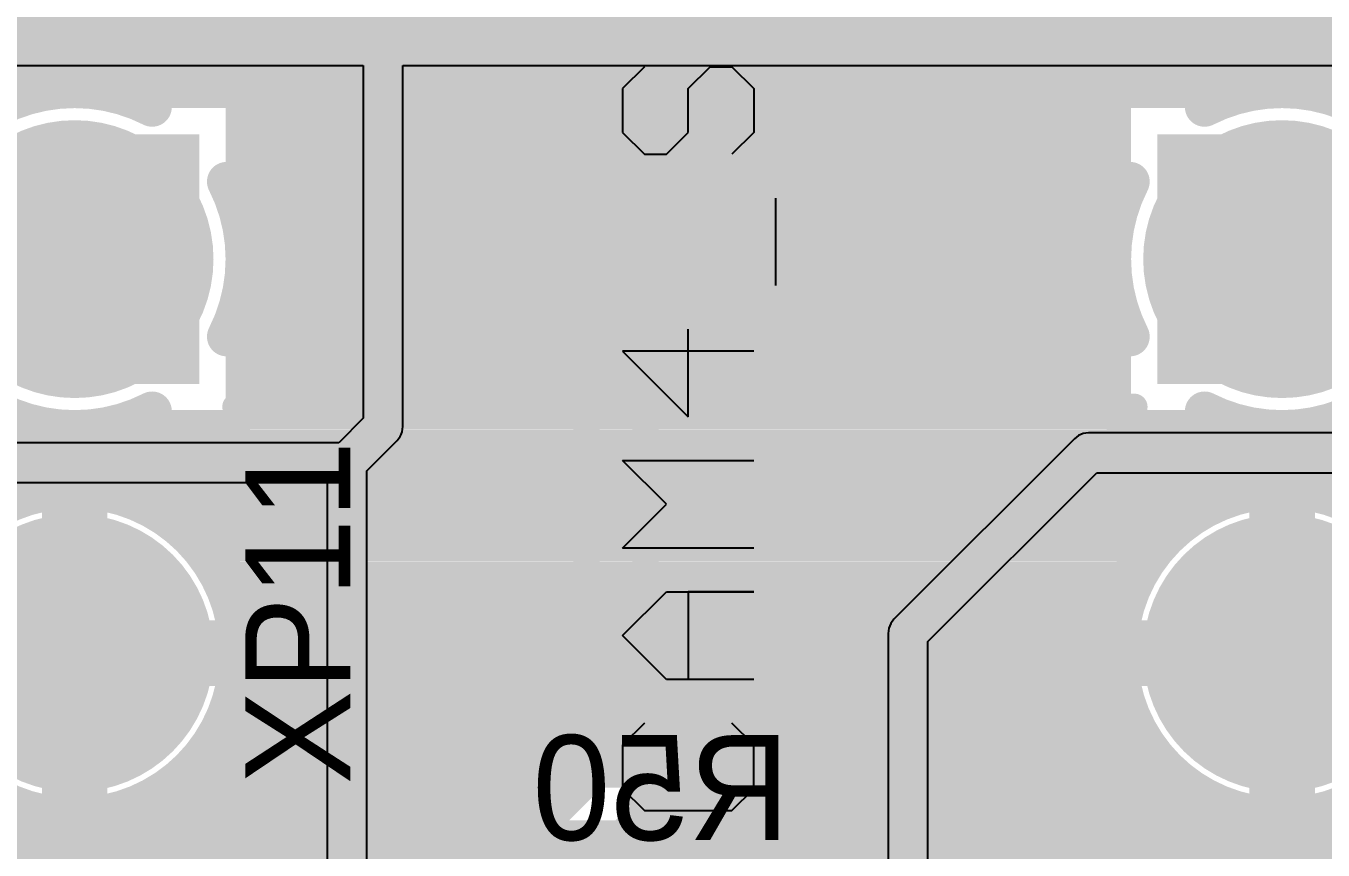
# Model space of a CAD drawing. Header units: millimetres. Extents: x 0.11 to 5.67, y 0.55 to 4.24.
# Drawn here: x 1.1094 to 1.4985, y 3.7116 to 3.9587 of the extents above; entities that cross this region are included whole.
import ezdxf

# ---------------------------------------------------------------- set-up
doc = ezdxf.new("R2010")
doc.units = ezdxf.units.MM
doc.header["$MEASUREMENT"] = 0
for name, color, linetype in [('BottomLayer', 5, 'Continuous'), ('BottomOverlay', 54, 'Continuous'), ('BottomSolder', 6, 'Continuous'), ('InternalPlane1', 76, 'Continuous'), ('InternalPlane2', 16, 'Continuous'), ('MultiLayer', 9, 'Continuous'), ('PadHoleLayer', 156, 'Continuous'), ('TopLayer', 1, 'Continuous'), ('TopOverlay', 2, 'Continuous'), ('TopSolder', 216, 'Continuous')]:
    doc.layers.add(name, color=color, linetype=linetype)

# ---------------------------------------------------------------- blocks, each defined once
blk = doc.blocks.new('MIF2X01PRP_41')
at = {"layer": 'BottomLayer', "const_width": 0.03543}
blk.add_lwpolyline([(-0.01772, 0.11811, 1), (0.01772, 0.11811, 1)], format="xyb", close=True, dxfattribs=at)
at = {"layer": 'BottomLayer'}
blk.add_solid([(-0.03543, -0.03543), (0.03543, -0.03543), (-0.03543, 0.03543), (0.03543, 0.03543)], dxfattribs=at)
at = {"layer": 'BottomSolder', "const_width": 0.0374}
blk.add_lwpolyline([(-0.0187, 0.11811, 1), (0.0187, 0.11811, 1)], format="xyb", close=True, dxfattribs=at)
at = {"layer": 'BottomSolder'}
blk.add_solid([(-0.0374, -0.0374), (0.0374, -0.0374), (-0.0374, 0.0374), (0.0374, 0.0374)], dxfattribs=at)
at = {"layer": 'InternalPlane1', "const_width": 0.04165}
for points in [[(-0.02083, 0.11811, 1), (0.02083, 0.11811, 1)], [(-0.02083, 0, 1), (0.02083, 0, 1)]]:
    blk.add_lwpolyline(points, format="xyb", close=True, dxfattribs=at)
at = {"layer": 'InternalPlane2', "const_width": 0.01181}
for points in [[(-0.02324, 0.16371, -0.240079), (0.02324, 0.16371)], [(-0.0456, 0.09487, -0.240079), (-0.0456, 0.14135)], [(0.02324, 0.07251, -0.240079), (-0.02324, 0.07251)], [(-0.02324, 0.0456, -0.240079), (0.02324, 0.0456)], [(-0.0456, -0.02324, -0.240079), (-0.0456, 0.02324)], [(0.02324, -0.0456, -0.240079), (-0.02324, -0.0456)]]:
    blk.add_lwpolyline(points, format="xyb", dxfattribs=at)
at = {"layer": 'InternalPlane2', "const_width": 0.00591}
for points in [[(-0.02619, 0.16371, 1), (-0.02028, 0.16371, 1)], [(-0.04856, 0.14135, 1), (-0.04265, 0.14135, 1)], [(-0.04856, 0.09487, 1), (-0.04265, 0.09487, 1)], [(-0.02619, 0.07251, 1), (-0.02028, 0.07251, 1)], [(-0.02619, 0.0456, 1), (-0.02028, 0.0456, 1)], [(-0.04856, 0.02324, 1), (-0.04265, 0.02324, 1)], [(-0.04856, -0.02324, 1), (-0.04265, -0.02324, 1)], [(-0.02619, -0.0456, 1), (-0.02028, -0.0456, 1)]]:
    blk.add_lwpolyline(points, format="xyb", close=True, dxfattribs=at)
at = {"layer": 'MultiLayer', "const_width": 0.03543}
blk.add_lwpolyline([(-0.01772, 0.11811, 1), (0.01772, 0.11811, 1)], format="xyb", close=True, dxfattribs=at)
at = {"layer": 'MultiLayer'}
blk.add_solid([(-0.03543, -0.03543), (0.03543, -0.03543), (-0.03543, 0.03543), (0.03543, 0.03543)], dxfattribs=at)
at = {"layer": 'PadHoleLayer', "const_width": 0.02165}
for points in [[(-0.01083, 0.11811, 1), (0.01083, 0.11811, 1)], [(-0.01083, 0, 1), (0.01083, 0, 1)]]:
    blk.add_lwpolyline(points, format="xyb", close=True, dxfattribs=at)
at = {"layer": 'TopLayer', "const_width": 0.03543}
blk.add_lwpolyline([(-0.01772, 0.11811, 1), (0.01772, 0.11811, 1)], format="xyb", close=True, dxfattribs=at)
at = {"layer": 'TopLayer'}
blk.add_solid([(-0.03543, -0.03543), (0.03543, -0.03543), (-0.03543, 0.03543), (0.03543, 0.03543)], dxfattribs=at)
at = {"layer": 'TopOverlay', "const_width": 0.00787}
for points in [[(-0.14173, 0.04429), (-0.14173, -0.34941)], [(-0.04823, 0.04429), (-0.14173, 0.04429)]]:
    blk.add_lwpolyline(points, dxfattribs=at)
at = {"layer": 'TopOverlay', "const_width": 0.00394}
for points in [[(-0.1437, 0.04429, 1), (-0.13976, 0.04429, 1)], [(-0.1437, 0.04429, 1), (-0.13976, 0.04429, 1)], [(-0.0502, 0.04429, 1), (-0.04626, 0.04429, 1)]]:
    blk.add_lwpolyline(points, format="xyb", close=True, dxfattribs=at)
at = {"layer": 'TopSolder', "const_width": 0.0374}
blk.add_lwpolyline([(-0.0187, 0.11811, 1), (0.0187, 0.11811, 1)], format="xyb", close=True, dxfattribs=at)
at = {"layer": 'TopSolder'}
blk.add_solid([(-0.0374, -0.0374), (0.0374, -0.0374), (-0.0374, 0.0374), (0.0374, 0.0374)], dxfattribs=at)
blk = doc.blocks.new('MIF2X01PRP_42')
at = {"layer": 'BottomLayer', "const_width": 0.03543}
blk.add_lwpolyline([(-0.01772, 0.11811, 1), (0.01772, 0.11811, 1)], format="xyb", close=True, dxfattribs=at)
at = {"layer": 'BottomLayer'}
blk.add_solid([(-0.03543, -0.03543), (0.03543, -0.03543), (-0.03543, 0.03543), (0.03543, 0.03543)], dxfattribs=at)
at = {"layer": 'BottomSolder', "const_width": 0.0374}
blk.add_lwpolyline([(-0.0187, 0.11811, 1), (0.0187, 0.11811, 1)], format="xyb", close=True, dxfattribs=at)
at = {"layer": 'BottomSolder'}
blk.add_solid([(-0.0374, -0.0374), (0.0374, -0.0374), (-0.0374, 0.0374), (0.0374, 0.0374)], dxfattribs=at)
at = {"layer": 'InternalPlane1', "const_width": 0.04165}
for points in [[(-0.02083, 0.11811, 1), (0.02083, 0.11811, 1)], [(-0.02083, 0, 1), (0.02083, 0, 1)]]:
    blk.add_lwpolyline(points, format="xyb", close=True, dxfattribs=at)
at = {"layer": 'InternalPlane2', "const_width": 0.01181}
for points in [[(-0.02324, 0.16371, -0.240079), (0.02324, 0.16371)], [(0.0456, 0.14135, -0.240079), (0.0456, 0.09487)], [(0.02324, 0.07251, -0.240079), (-0.02324, 0.07251)], [(-0.02324, 0.0456, -0.240079), (0.02324, 0.0456)], [(0.0456, 0.02324, -0.240079), (0.0456, -0.02324)], [(0.02324, -0.0456, -0.240079), (-0.02324, -0.0456)]]:
    blk.add_lwpolyline(points, format="xyb", dxfattribs=at)
at = {"layer": 'InternalPlane2', "const_width": 0.00591}
for points in [[(0.02028, 0.16371, 1), (0.02619, 0.16371, 1)], [(0.04265, 0.14135, 1), (0.04856, 0.14135, 1)], [(0.04265, 0.09487, 1), (0.04856, 0.09487, 1)], [(0.02028, 0.07251, 1), (0.02619, 0.07251, 1)], [(0.02028, 0.0456, 1), (0.02619, 0.0456, 1)], [(0.04265, 0.02324, 1), (0.04856, 0.02324, 1)], [(0.04265, -0.02324, 1), (0.04856, -0.02324, 1)], [(0.02028, -0.0456, 1), (0.02619, -0.0456, 1)]]:
    blk.add_lwpolyline(points, format="xyb", close=True, dxfattribs=at)
at = {"layer": 'MultiLayer', "const_width": 0.03543}
blk.add_lwpolyline([(-0.01772, 0.11811, 1), (0.01772, 0.11811, 1)], format="xyb", close=True, dxfattribs=at)
at = {"layer": 'MultiLayer'}
blk.add_solid([(-0.03543, -0.03543), (0.03543, -0.03543), (-0.03543, 0.03543), (0.03543, 0.03543)], dxfattribs=at)
at = {"layer": 'PadHoleLayer', "const_width": 0.02165}
for points in [[(-0.01083, 0.11811, 1), (0.01083, 0.11811, 1)], [(-0.01083, 0, 1), (0.01083, 0, 1)]]:
    blk.add_lwpolyline(points, format="xyb", close=True, dxfattribs=at)
at = {"layer": 'TopLayer', "const_width": 0.03543}
blk.add_lwpolyline([(-0.01772, 0.11811, 1), (0.01772, 0.11811, 1)], format="xyb", close=True, dxfattribs=at)
at = {"layer": 'TopLayer'}
blk.add_solid([(-0.03543, -0.03543), (0.03543, -0.03543), (-0.03543, 0.03543), (0.03543, 0.03543)], dxfattribs=at)
at = {"layer": 'TopOverlay', "const_width": 0.00787}
for points in [[(0.13976, 0.04429), (0.04429, 0.04429)], [(0.13976, 0.04429), (0.13976, -0.34941)]]:
    blk.add_lwpolyline(points, dxfattribs=at)
at = {"layer": 'TopOverlay', "const_width": 0.00394}
for points in [[(0.04232, 0.04429, 1), (0.04626, 0.04429, 1)], [(0.1378, 0.04429, 1), (0.14173, 0.04429, 1)], [(0.1378, 0.04429, 1), (0.14173, 0.04429, 1)]]:
    blk.add_lwpolyline(points, format="xyb", close=True, dxfattribs=at)
at = {"layer": 'TopSolder', "const_width": 0.0374}
blk.add_lwpolyline([(-0.0187, 0.11811, 1), (0.0187, 0.11811, 1)], format="xyb", close=True, dxfattribs=at)
at = {"layer": 'TopSolder'}
blk.add_solid([(-0.0374, -0.0374), (0.0374, -0.0374), (-0.0374, 0.0374), (0.0374, 0.0374)], dxfattribs=at)

msp = doc.modelspace()

# ---------------------------------------------------------------- linework, layer by layer
at = {"layer": 'BottomLayer', "const_width": 0.00787}
for points in [[(0.96036, 3.95964), (2.50595, 3.95964)], [(0.95572, 3.95176), (2.50921, 3.95176)], [(0.95029, 3.94389), (2.51451, 3.94389)], [(1.0748, 3.93799), (1.17323, 3.93799)], [(1.17323, 3.83957), (1.17323, 3.93799)], [(1.43701, 3.93799), (1.53543, 3.93799)], [(1.43701, 3.83957), (1.43701, 3.93799)], [(1.17323, 3.93601), (1.43701, 3.93601)], [(1.17323, 3.92814), (1.43701, 3.92814)], [(1.17323, 3.92027), (1.43701, 3.92027)], [(1.17323, 3.91239), (1.43701, 3.91239)], [(1.17323, 3.90452), (1.43701, 3.90452)], [(1.17323, 3.89664), (1.43701, 3.89664)], [(1.17323, 3.88877), (1.43701, 3.88877)], [(1.17323, 3.8809), (1.43701, 3.8809)], [(1.17323, 3.87302), (1.43701, 3.87302)], [(1.17323, 3.86515), (1.43701, 3.86515)], [(1.17323, 3.85727), (1.43701, 3.85727)], [(1.17323, 3.8494), (1.43701, 3.8494)], [(1.17323, 3.84153), (1.43701, 3.84153)], [(1.0748, 3.83957), (1.17323, 3.83957)], [(1.43701, 3.83957), (1.53543, 3.83957)], [(1.04626, 3.83365), (2.50598, 3.83365)], [(1.04626, 3.82578), (2.50422, 3.82578)], [(1.04626, 3.8179), (1.1102, 3.8179)], [(1.13783, 3.8179), (1.47241, 3.8179)], [(1.50003, 3.8179), (1.83461, 3.8179)], [(1.15356, 3.81003), (1.45668, 3.81003)], [(1.16184, 3.80216), (1.4484, 3.80216)], [(1.16719, 3.79428), (1.44304, 3.79428)], [(1.17064, 3.78641), (1.43959, 3.78641)], [(1.1726, 3.77853), (1.43764, 3.77853)], [(1.17323, 3.77066), (1.43701, 3.77066)], [(1.17259, 3.76279), (1.43764, 3.76279)], [(1.17064, 3.75491), (1.4396, 3.75491)], [(1.16718, 3.74704), (1.44305, 3.74704)], [(1.16182, 3.73916), (1.44841, 3.73916)], [(1.20472, 3.73425), (1.40551, 3.73425)], [(1.15353, 3.73129), (1.19492, 3.73129)], [(1.41532, 3.73129), (1.45671, 3.73129)], [(1.41804, 3.72906), (1.42985, 3.71725)], [(1.02999, 3.72342), (1.11027, 3.72342)], [(1.13776, 3.72342), (1.1884, 3.72342)], [(1.42369, 3.72342), (1.47247, 3.72342)], [(1.49997, 3.72342), (1.53765, 3.72342)], [(1.18626, 3.6499), (1.18701, 3.71673)], [(1.20276, 3.54035), (1.20472, 3.71654)], [(1.20472, 3.71654), (1.40551, 3.71654)], [(1.40551, 3.71654), (1.41732, 3.70472)], [(1.03601, 3.71554), (1.187, 3.71554)], [(1.20471, 3.71554), (1.40651, 3.71554)], [(1.43135, 3.71554), (1.53735, 3.71554)], [(1.0374, 3.70767), (1.18691, 3.70767)], [(1.20463, 3.70767), (1.41438, 3.70767)], [(1.43479, 3.70767), (1.53726, 3.70767)]]:
    msp.add_lwpolyline(points, dxfattribs=at)
at = {"layer": 'BottomLayer'}
for points, const_width in [([(1.17126, 3.93799, 1), (1.1752, 3.93799, 1)], 0.00394), ([(1.17126, 3.93799, 1), (1.1752, 3.93799, 1)], 0.00394), ([(1.43504, 3.93799, 1), (1.43898, 3.93799, 1)], 0.00394), ([(1.43504, 3.93799, 1), (1.43898, 3.93799, 1)], 0.00394), ([(1.17126, 3.93601, 1), (1.1752, 3.93601, 1)], 0.00394), ([(1.43504, 3.93601, 1), (1.43898, 3.93601, 1)], 0.00394), ([(1.17126, 3.92814, 1), (1.1752, 3.92814, 1)], 0.00394), ([(1.43504, 3.92814, 1), (1.43898, 3.92814, 1)], 0.00394), ([(1.17126, 3.92027, 1), (1.1752, 3.92027, 1)], 0.00394), ([(1.43504, 3.92027, 1), (1.43898, 3.92027, 1)], 0.00394), ([(1.17126, 3.91239, 1), (1.1752, 3.91239, 1)], 0.00394), ([(1.43504, 3.91239, 1), (1.43898, 3.91239, 1)], 0.00394), ([(1.17126, 3.90452, 1), (1.1752, 3.90452, 1)], 0.00394), ([(1.43504, 3.90452, 1), (1.43898, 3.90452, 1)], 0.00394), ([(1.17126, 3.89664, 1), (1.1752, 3.89664, 1)], 0.00394), ([(1.43504, 3.89664, 1), (1.43898, 3.89664, 1)], 0.00394), ([(1.17126, 3.88877, 1), (1.1752, 3.88877, 1)], 0.00394), ([(1.43504, 3.88877, 1), (1.43898, 3.88877, 1)], 0.00394), ([(1.17126, 3.8809, 1), (1.1752, 3.8809, 1)], 0.00394), ([(1.43504, 3.8809, 1), (1.43898, 3.8809, 1)], 0.00394), ([(1.17126, 3.87302, 1), (1.1752, 3.87302, 1)], 0.00394), ([(1.43504, 3.87302, 1), (1.43898, 3.87302, 1)], 0.00394), ([(1.17126, 3.86515, 1), (1.1752, 3.86515, 1)], 0.00394), ([(1.43504, 3.86515, 1), (1.43898, 3.86515, 1)], 0.00394), ([(1.17126, 3.85727, 1), (1.1752, 3.85727, 1)], 0.00394), ([(1.43504, 3.85727, 1), (1.43898, 3.85727, 1)], 0.00394), ([(1.17126, 3.8494, 1), (1.1752, 3.8494, 1)], 0.00394), ([(1.43504, 3.8494, 1), (1.43898, 3.8494, 1)], 0.00394), ([(1.17126, 3.84153, 1), (1.1752, 3.84153, 1)], 0.00394), ([(1.43504, 3.84153, 1), (1.43898, 3.84153, 1)], 0.00394), ([(1.17126, 3.83957, 1), (1.1752, 3.83957, 1)], 0.00394), ([(1.17126, 3.83957, 1), (1.1752, 3.83957, 1)], 0.00394), ([(1.43504, 3.83957, 1), (1.43898, 3.83957, 1)], 0.00394), ([(1.43504, 3.83957, 1), (1.43898, 3.83957, 1)], 0.00394), ([(1.17323, 3.77067, 1), (1.0748, 3.77067, 1)], 0.00787), ([(1.10824, 3.8179, 1), (1.11217, 3.8179, 1)], 0.00394), ([(1.13586, 3.8179, 1), (1.1398, 3.8179, 1)], 0.00394), ([(1.53543, 3.77067, 1), (1.43701, 3.77067, 1)], 0.00787), ([(1.47044, 3.8179, 1), (1.47438, 3.8179, 1)], 0.00394), ([(1.49806, 3.8179, 1), (1.502, 3.8179, 1)], 0.00394), ([(1.15159, 3.81003, 1), (1.15552, 3.81003, 1)], 0.00394), ([(1.45471, 3.81003, 1), (1.45865, 3.81003, 1)], 0.00394), ([(1.15987, 3.80216, 1), (1.16381, 3.80216, 1)], 0.00394), ([(1.44643, 3.80216, 1), (1.45037, 3.80216, 1)], 0.00394), ([(1.16522, 3.79428, 1), (1.16916, 3.79428, 1)], 0.00394), ([(1.44107, 3.79428, 1), (1.44501, 3.79428, 1)], 0.00394), ([(1.16868, 3.78641, 1), (1.17261, 3.78641, 1)], 0.00394), ([(1.43762, 3.78641, 1), (1.44156, 3.78641, 1)], 0.00394), ([(1.17063, 3.77853, 1), (1.17456, 3.77853, 1)], 0.00394), ([(1.43567, 3.77853, 1), (1.43961, 3.77853, 1)], 0.00394), ([(1.17126, 3.77067, 1), (1.1752, 3.77067, 1)], 0.00394), ([(1.17126, 3.77066, 1), (1.1752, 3.77066, 1)], 0.00394), ([(1.43504, 3.77067, 1), (1.43898, 3.77067, 1)], 0.00394), ([(1.43504, 3.77066, 1), (1.43898, 3.77066, 1)], 0.00394), ([(1.17062, 3.76279, 1), (1.17456, 3.76279, 1)], 0.00394), ([(1.43567, 3.76279, 1), (1.43961, 3.76279, 1)], 0.00394), ([(1.16867, 3.75491, 1), (1.17261, 3.75491, 1)], 0.00394), ([(1.43763, 3.75491, 1), (1.44157, 3.75491, 1)], 0.00394), ([(1.16521, 3.74704, 1), (1.16915, 3.74704, 1)], 0.00394), ([(1.44108, 3.74704, 1), (1.44502, 3.74704, 1)], 0.00394), ([(1.15985, 3.73916, 1), (1.16379, 3.73916, 1)], 0.00394), ([(1.44645, 3.73916, 1), (1.45038, 3.73916, 1)], 0.00394), ([(1.20276, 3.73425, 1), (1.20669, 3.73425, 1)], 0.00394), ([(1.20276, 3.73425, 1), (1.20669, 3.73425, 1)], 0.00394), ([(1.20276, 3.73425, 1), (1.20669, 3.73425, 1)], 0.00394), ([(1.40354, 3.73425, 1), (1.40748, 3.73425, 1)], 0.00394), ([(1.40354, 3.73425, 1), (1.40748, 3.73425, 1)], 0.00394), ([(1.40354, 3.73425, 1), (1.40748, 3.73425, 1)], 0.00394), ([(1.15156, 3.73129, 1), (1.1555, 3.73129, 1)], 0.00394), ([(1.19295, 3.73129, 1), (1.19689, 3.73129, 1)], 0.00394), ([(1.41335, 3.73129, 1), (1.41729, 3.73129, 1)], 0.00394), ([(1.41607, 3.72906, 1), (1.42001, 3.72906, 1)], 0.00394), ([(1.41607, 3.72906, 1), (1.42001, 3.72906, 1)], 0.00394), ([(1.41607, 3.72906, 1), (1.42001, 3.72906, 1)], 0.00394), ([(1.45474, 3.73129, 1), (1.45867, 3.73129, 1)], 0.00394), ([(1.1083, 3.72342, 1), (1.11224, 3.72342, 1)], 0.00394), ([(1.1358, 3.72342, 1), (1.13973, 3.72342, 1)], 0.00394), ([(1.18643, 3.72342, 1), (1.19037, 3.72342, 1)], 0.00394), ([(1.42172, 3.72342, 1), (1.42565, 3.72342, 1)], 0.00394), ([(1.4705, 3.72342, 1), (1.47444, 3.72342, 1)], 0.00394), ([(1.498, 3.72342, 1), (1.50194, 3.72342, 1)], 0.00394), ([(1.18504, 3.71673, 1), (1.18898, 3.71673, 1)], 0.00394), ([(1.18504, 3.71673, 1), (1.18898, 3.71673, 1)], 0.00394), ([(1.18504, 3.71673, 1), (1.18898, 3.71673, 1)], 0.00394), ([(1.20276, 3.71654, 1), (1.20669, 3.71654, 1)], 0.00394), ([(1.20276, 3.71654, 1), (1.20669, 3.71654, 1)], 0.00394), ([(1.40354, 3.71654, 1), (1.40748, 3.71654, 1)], 0.00394), ([(1.40354, 3.71654, 1), (1.40748, 3.71654, 1)], 0.00394), ([(1.42788, 3.71725, 1), (1.43182, 3.71725, 1)], 0.00394), ([(1.42788, 3.71725, 1), (1.43182, 3.71725, 1)], 0.00394), ([(1.42788, 3.71725, 1), (1.43182, 3.71725, 1)], 0.00394), ([(1.18503, 3.71554, 1), (1.18896, 3.71554, 1)], 0.00394), ([(1.20274, 3.71554, 1), (1.20668, 3.71554, 1)], 0.00394), ([(1.40454, 3.71554, 1), (1.40847, 3.71554, 1)], 0.00394), ([(1.42938, 3.71554, 1), (1.43332, 3.71554, 1)], 0.00394)]:
    msp.add_lwpolyline(points, format="xyb", close=True, dxfattribs=dict(at, const_width=const_width))
at = {"layer": 'BottomLayer', "const_width": 0.00787}
for points in [[(1.18701, 3.71673, -0.410946), (1.20472, 3.73425)], [(1.18701, 3.71673, -0.410946), (1.20472, 3.73425)], [(1.40551, 3.73425, -0.198912), (1.41804, 3.72906)], [(1.40551, 3.73425, -0.198912), (1.41804, 3.72906)], [(1.42985, 3.71725, -0.198912), (1.43504, 3.70472)], [(1.42985, 3.71725, -0.198912), (1.43504, 3.70472)]]:
    msp.add_lwpolyline(points, format="xyb", dxfattribs=at)
at = {"layer": 'InternalPlane2'}
for p, q in [((1.00444, 3.9468), (1.21058, 3.9468)), ((1.21058, 3.9468), (1.21058, 3.84105)), ((1.22249, 3.83858), (1.22249, 3.9468)), ((1.22249, 3.9468), (1.61708, 3.9468)), ((1.21058, 3.84105), (1.20324, 3.83371)), ((1.22194, 3.8362), (1.22229, 3.83704)), ((1.22229, 3.83704), (1.22249, 3.83858)), ((1.20324, 3.83371), (1.09547, 3.83371)), ((1.21167, 3.82529), (1.22075, 3.83437)), ((1.22075, 3.83437), (1.22169, 3.8356)), ((1.22169, 3.8356), (1.22194, 3.8362)), ((1.42394, 3.83492), (1.3698, 3.78079)), ((1.42517, 3.83587), (1.42394, 3.83492)), ((1.42661, 3.83646), (1.42517, 3.83587)), ((1.42815, 3.83667), (1.42661, 3.83646)), ((1.61708, 3.83667), (1.42815, 3.83667)), ((1.21167, 3.54381), (1.21167, 3.82529)), ((1.09794, 3.8218), (1.19975, 3.8218)), ((1.19975, 3.8218), (1.19975, 3.54134)), ((1.37997, 3.77411), (1.43062, 3.82475)), ((1.43062, 3.82475), (1.61708, 3.82475)), ((1.36886, 3.77955), (1.36826, 3.77812)), ((1.3698, 3.78079), (1.36886, 3.77955)), ((1.36826, 3.77812), (1.36806, 3.77657)), ((1.36806, 3.77657), (1.36806, 3.39862)), ((1.37997, 3.40109), (1.37997, 3.77411))]:
    msp.add_line(p, q, dxfattribs=at)
at = {"layer": 'InternalPlane2', "const_width": 0.01181}
for points in [[(1.00197, 3.95276), (1.21654, 3.95276)], [(1.21654, 3.95276), (2.27756, 3.95276)], [(1.21654, 3.83858), (1.21654, 3.95276)], [(1.20571, 3.82776), (1.21654, 3.83858)], [(1.09547, 3.82776), (1.20571, 3.82776)], [(1.20571, 3.54134), (1.20571, 3.82776)], [(1.37402, 3.77657), (1.42815, 3.83071)], [(1.42815, 3.83071), (1.62205, 3.83071)], [(1.37402, 3.39862), (1.37402, 3.77657)]]:
    msp.add_lwpolyline(points, dxfattribs=at)
at = {"layer": 'InternalPlane2', "const_width": 0.00591}
for points in [[(1.21358, 3.95276, 1), (1.21949, 3.95276, 1)], [(1.21358, 3.95276, 1), (1.21949, 3.95276, 1)], [(1.21358, 3.95276, 1), (1.21949, 3.95276, 1)], [(1.21358, 3.83858, 1), (1.21949, 3.83858, 1)], [(1.21358, 3.83858, 1), (1.21949, 3.83858, 1)], [(1.20276, 3.82776, 1), (1.20866, 3.82776, 1)], [(1.20276, 3.82776, 1), (1.20866, 3.82776, 1)], [(1.20276, 3.82776, 1), (1.20866, 3.82776, 1)], [(1.4252, 3.83071, 1), (1.4311, 3.83071, 1)], [(1.4252, 3.83071, 1), (1.4311, 3.83071, 1)], [(1.37106, 3.77657, 1), (1.37697, 3.77657, 1)], [(1.37106, 3.77657, 1), (1.37697, 3.77657, 1)]]:
    msp.add_lwpolyline(points, format="xyb", close=True, dxfattribs=at)
at = {"layer": 'TopLayer'}
for points, const_width in [([(1.27756, 3.7313), (1.27756, 4.14665)], 0.00787), ([(1.29528, 3.7313), (1.29528, 4.14665)], 0.00787), ([(0.96036, 3.95964), (1.27756, 3.95964)], 0.00787), ([(1.29528, 3.95964), (1.62795, 3.95964)], 0.00787), ([(0.95572, 3.95176), (1.27756, 3.95176)], 0.00787), ([(1.29528, 3.95176), (1.62795, 3.95176)], 0.00787), ([(0.95029, 3.94389), (1.27756, 3.94389)], 0.00787), ([(1.29528, 3.94389), (1.62795, 3.94389)], 0.00787), ([(1.0748, 3.93799), (1.17323, 3.93799)], 0.00787), ([(1.17323, 3.83957), (1.17323, 3.93799)], 0.00787), ([(1.43701, 3.93799), (1.53543, 3.93799)], 0.00787), ([(1.43701, 3.83957), (1.43701, 3.93799)], 0.00787), ([(1.17323, 3.93601), (1.27756, 3.93601)], 0.00787), ([(1.29528, 3.93601), (1.43701, 3.93601)], 0.00787), ([(1.17323, 3.92814), (1.27756, 3.92814)], 0.00787), ([(1.29528, 3.92814), (1.43701, 3.92814)], 0.00787), ([(1.17323, 3.92027), (1.27756, 3.92027)], 0.00787), ([(1.29528, 3.92027), (1.43701, 3.92027)], 0.00787), ([(1.17323, 3.91239), (1.27756, 3.91239)], 0.00787), ([(1.29528, 3.91239), (1.43701, 3.91239)], 0.00787), ([(1.17323, 3.90452), (1.27756, 3.90452)], 0.00787), ([(1.29528, 3.90452), (1.43701, 3.90452)], 0.00787), ([(1.17323, 3.89664), (1.27756, 3.89664)], 0.00787), ([(1.29528, 3.89664), (1.43701, 3.89664)], 0.00787), ([(1.17323, 3.88877), (1.27756, 3.88877)], 0.00787), ([(1.29528, 3.88877), (1.43701, 3.88877)], 0.00787), ([(1.17323, 3.8809), (1.27756, 3.8809)], 0.00787), ([(1.29528, 3.8809), (1.43701, 3.8809)], 0.00787), ([(1.17323, 3.87302), (1.27756, 3.87302)], 0.00787), ([(1.29528, 3.87302), (1.43701, 3.87302)], 0.00787), ([(1.17323, 3.86515), (1.27756, 3.86515)], 0.00787), ([(1.29528, 3.86515), (1.43701, 3.86515)], 0.00787), ([(1.17323, 3.85727), (1.27756, 3.85727)], 0.00787), ([(1.29528, 3.85727), (1.43701, 3.85727)], 0.00787), ([(1.17323, 3.8494), (1.27756, 3.8494)], 0.00787), ([(1.29528, 3.8494), (1.43701, 3.8494)], 0.00787), ([(1.17323, 3.84153), (1.27756, 3.84153)], 0.00787), ([(1.29528, 3.84153), (1.43701, 3.84153)], 0.00787), ([(1.0748, 3.83957), (1.17323, 3.83957)], 0.00787), ([(1.43701, 3.83957), (1.53543, 3.83957)], 0.00787), ([(1.04626, 3.83365), (1.27756, 3.83365)], 0.00787), ([(1.29528, 3.83365), (1.62795, 3.83365)], 0.00787), ([(1.04626, 3.82578), (1.27756, 3.82578)], 0.00787), ([(1.29528, 3.82578), (1.62795, 3.82578)], 0.00787), ([(1.04626, 3.8179), (1.12307, 3.8179)], 0.00787), ([(1.12402, 3.77067), (1.12402, 3.81398)], 0.01969), ([(1.12496, 3.8179), (1.27756, 3.8179)], 0.00787), ([(1.29528, 3.8179), (1.48528, 3.8179)], 0.00787), ([(1.48622, 3.77067), (1.48622, 3.81398)], 0.01969), ([(1.48716, 3.8179), (1.62795, 3.8179)], 0.00787), ([(1.15014, 3.81003), (1.27756, 3.81003)], 0.00787), ([(1.29528, 3.81003), (1.46009, 3.81003)], 0.00787), ([(1.15924, 3.80216), (1.27756, 3.80216)], 0.00787), ([(1.29528, 3.80216), (1.451, 3.80216)], 0.00787), ([(1.16494, 3.79428), (1.27756, 3.79428)], 0.00787), ([(1.29528, 3.79428), (1.4453, 3.79428)], 0.00787), ([(1.16856, 3.78641), (1.27756, 3.78641)], 0.00787), ([(1.29528, 3.78641), (1.44168, 3.78641)], 0.00787), ([(1.1706, 3.77853), (1.27756, 3.77853)], 0.00787), ([(1.29528, 3.77853), (1.43964, 3.77853)], 0.00787), ([(1.08071, 3.77067), (1.12402, 3.77067)], 0.01969), ([(1.12402, 3.77067), (1.16732, 3.77067)], 0.01969), ([(1.12402, 3.72736), (1.12402, 3.77067)], 0.01969), ([(1.44291, 3.77067), (1.48622, 3.77067)], 0.01969), ([(1.48622, 3.72736), (1.48622, 3.77067)], 0.01969), ([(1.48622, 3.77067), (1.52953, 3.77067)], 0.01969), ([(1.17126, 3.77066), (1.27756, 3.77066)], 0.00787), ([(1.29528, 3.77066), (1.43898, 3.77066)], 0.00787), ([(1.1706, 3.76279), (1.27756, 3.76279)], 0.00787), ([(1.29528, 3.76279), (1.43964, 3.76279)], 0.00787), ([(1.16855, 3.75491), (1.27756, 3.75491)], 0.00787), ([(1.29528, 3.75491), (1.44168, 3.75491)], 0.00787), ([(1.16492, 3.74704), (1.27756, 3.74704)], 0.00787), ([(1.29528, 3.74704), (1.44531, 3.74704)], 0.00787), ([(1.15922, 3.73916), (1.27756, 3.73916)], 0.00787), ([(1.29528, 3.73916), (1.45102, 3.73916)], 0.00787), ([(1.15012, 3.73129), (1.27755, 3.73129)], 0.00787), ([(1.23524, 3.68898), (1.27756, 3.7313)], 0.00787), ([(1.29528, 3.73129), (1.46012, 3.73129)], 0.00787), ([(0.72047, 3.72342), (1.26968, 3.72342)], 0.00787), ([(1.29343, 3.72342), (1.62795, 3.72342)], 0.00787), ([(1.25295, 3.68164), (1.29007, 3.71876)], 0.00787), ([(0.72047, 3.71554), (1.2618, 3.71554)], 0.00787), ([(1.28686, 3.71554), (1.62795, 3.71554)], 0.00787), ([(0.72047, 3.70767), (1.25393, 3.70767)], 0.00787), ([(1.27898, 3.70767), (1.62302, 3.70767)], 0.00787)]:
    msp.add_lwpolyline(points, dxfattribs=dict(at, const_width=const_width))
for points, const_width in [([(1.27559, 3.95964, 1), (1.27953, 3.95964, 1)], 0.00394), ([(1.29331, 3.95964, 1), (1.29724, 3.95964, 1)], 0.00394), ([(1.27559, 3.95176, 1), (1.27953, 3.95176, 1)], 0.00394), ([(1.29331, 3.95176, 1), (1.29724, 3.95176, 1)], 0.00394), ([(1.27559, 3.94389, 1), (1.27953, 3.94389, 1)], 0.00394), ([(1.29331, 3.94389, 1), (1.29724, 3.94389, 1)], 0.00394), ([(1.17126, 3.93799, 1), (1.1752, 3.93799, 1)], 0.00394), ([(1.17126, 3.93799, 1), (1.1752, 3.93799, 1)], 0.00394), ([(1.43504, 3.93799, 1), (1.43898, 3.93799, 1)], 0.00394), ([(1.43504, 3.93799, 1), (1.43898, 3.93799, 1)], 0.00394), ([(1.17126, 3.93601, 1), (1.1752, 3.93601, 1)], 0.00394), ([(1.27559, 3.93601, 1), (1.27953, 3.93601, 1)], 0.00394), ([(1.29331, 3.93601, 1), (1.29724, 3.93601, 1)], 0.00394), ([(1.43504, 3.93601, 1), (1.43898, 3.93601, 1)], 0.00394), ([(1.17126, 3.92814, 1), (1.1752, 3.92814, 1)], 0.00394), ([(1.27559, 3.92814, 1), (1.27953, 3.92814, 1)], 0.00394), ([(1.29331, 3.92814, 1), (1.29724, 3.92814, 1)], 0.00394), ([(1.43504, 3.92814, 1), (1.43898, 3.92814, 1)], 0.00394), ([(1.17126, 3.92027, 1), (1.1752, 3.92027, 1)], 0.00394), ([(1.27559, 3.92027, 1), (1.27953, 3.92027, 1)], 0.00394), ([(1.29331, 3.92027, 1), (1.29724, 3.92027, 1)], 0.00394), ([(1.43504, 3.92027, 1), (1.43898, 3.92027, 1)], 0.00394), ([(1.17126, 3.91239, 1), (1.1752, 3.91239, 1)], 0.00394), ([(1.27559, 3.91239, 1), (1.27953, 3.91239, 1)], 0.00394), ([(1.29331, 3.91239, 1), (1.29724, 3.91239, 1)], 0.00394), ([(1.43504, 3.91239, 1), (1.43898, 3.91239, 1)], 0.00394), ([(1.17126, 3.90452, 1), (1.1752, 3.90452, 1)], 0.00394), ([(1.27559, 3.90452, 1), (1.27953, 3.90452, 1)], 0.00394), ([(1.29331, 3.90452, 1), (1.29724, 3.90452, 1)], 0.00394), ([(1.43504, 3.90452, 1), (1.43898, 3.90452, 1)], 0.00394), ([(1.17126, 3.89664, 1), (1.1752, 3.89664, 1)], 0.00394), ([(1.27559, 3.89664, 1), (1.27953, 3.89664, 1)], 0.00394), ([(1.29331, 3.89664, 1), (1.29724, 3.89664, 1)], 0.00394), ([(1.43504, 3.89664, 1), (1.43898, 3.89664, 1)], 0.00394), ([(1.17126, 3.88877, 1), (1.1752, 3.88877, 1)], 0.00394), ([(1.27559, 3.88877, 1), (1.27953, 3.88877, 1)], 0.00394), ([(1.29331, 3.88877, 1), (1.29724, 3.88877, 1)], 0.00394), ([(1.43504, 3.88877, 1), (1.43898, 3.88877, 1)], 0.00394), ([(1.17126, 3.8809, 1), (1.1752, 3.8809, 1)], 0.00394), ([(1.27559, 3.8809, 1), (1.27953, 3.8809, 1)], 0.00394), ([(1.29331, 3.8809, 1), (1.29724, 3.8809, 1)], 0.00394), ([(1.43504, 3.8809, 1), (1.43898, 3.8809, 1)], 0.00394), ([(1.17126, 3.87302, 1), (1.1752, 3.87302, 1)], 0.00394), ([(1.27559, 3.87302, 1), (1.27953, 3.87302, 1)], 0.00394), ([(1.29331, 3.87302, 1), (1.29724, 3.87302, 1)], 0.00394), ([(1.43504, 3.87302, 1), (1.43898, 3.87302, 1)], 0.00394), ([(1.17126, 3.86515, 1), (1.1752, 3.86515, 1)], 0.00394), ([(1.27559, 3.86515, 1), (1.27953, 3.86515, 1)], 0.00394), ([(1.29331, 3.86515, 1), (1.29724, 3.86515, 1)], 0.00394), ([(1.43504, 3.86515, 1), (1.43898, 3.86515, 1)], 0.00394), ([(1.17126, 3.85727, 1), (1.1752, 3.85727, 1)], 0.00394), ([(1.27559, 3.85727, 1), (1.27953, 3.85727, 1)], 0.00394), ([(1.29331, 3.85727, 1), (1.29724, 3.85727, 1)], 0.00394), ([(1.43504, 3.85727, 1), (1.43898, 3.85727, 1)], 0.00394), ([(1.17126, 3.8494, 1), (1.1752, 3.8494, 1)], 0.00394), ([(1.27559, 3.8494, 1), (1.27953, 3.8494, 1)], 0.00394), ([(1.29331, 3.8494, 1), (1.29724, 3.8494, 1)], 0.00394), ([(1.43504, 3.8494, 1), (1.43898, 3.8494, 1)], 0.00394), ([(1.17126, 3.84153, 1), (1.1752, 3.84153, 1)], 0.00394), ([(1.27559, 3.84153, 1), (1.27953, 3.84153, 1)], 0.00394), ([(1.29331, 3.84153, 1), (1.29724, 3.84153, 1)], 0.00394), ([(1.43504, 3.84153, 1), (1.43898, 3.84153, 1)], 0.00394), ([(1.17126, 3.83957, 1), (1.1752, 3.83957, 1)], 0.00394), ([(1.17126, 3.83957, 1), (1.1752, 3.83957, 1)], 0.00394), ([(1.43504, 3.83957, 1), (1.43898, 3.83957, 1)], 0.00394), ([(1.43504, 3.83957, 1), (1.43898, 3.83957, 1)], 0.00394), ([(1.27559, 3.83365, 1), (1.27953, 3.83365, 1)], 0.00394), ([(1.29331, 3.83365, 1), (1.29724, 3.83365, 1)], 0.00394), ([(1.27559, 3.82578, 1), (1.27953, 3.82578, 1)], 0.00394), ([(1.29331, 3.82578, 1), (1.29724, 3.82578, 1)], 0.00394), ([(1.17126, 3.77067, 1), (1.07677, 3.77067, 1)], 0.00787), ([(1.11909, 3.81398, 1), (1.12894, 3.81398, 1)], 0.00984), ([(1.1211, 3.8179, 1), (1.12504, 3.8179, 1)], 0.00394), ([(1.12299, 3.8179, 1), (1.12693, 3.8179, 1)], 0.00394), ([(1.27559, 3.8179, 1), (1.27953, 3.8179, 1)], 0.00394), ([(1.29331, 3.8179, 1), (1.29724, 3.8179, 1)], 0.00394), ([(1.53346, 3.77067, 1), (1.43898, 3.77067, 1)], 0.00787), ([(1.4813, 3.81398, 1), (1.49114, 3.81398, 1)], 0.00984), ([(1.48331, 3.8179, 1), (1.48725, 3.8179, 1)], 0.00394), ([(1.48519, 3.8179, 1), (1.48913, 3.8179, 1)], 0.00394), ([(1.14818, 3.81003, 1), (1.15211, 3.81003, 1)], 0.00394), ([(1.27559, 3.81003, 1), (1.27953, 3.81003, 1)], 0.00394), ([(1.29331, 3.81003, 1), (1.29724, 3.81003, 1)], 0.00394), ([(1.45812, 3.81003, 1), (1.46206, 3.81003, 1)], 0.00394), ([(1.15727, 3.80216, 1), (1.16121, 3.80216, 1)], 0.00394), ([(1.27559, 3.80216, 1), (1.27953, 3.80216, 1)], 0.00394), ([(1.29331, 3.80216, 1), (1.29724, 3.80216, 1)], 0.00394), ([(1.44903, 3.80216, 1), (1.45297, 3.80216, 1)], 0.00394), ([(1.16297, 3.79428, 1), (1.1669, 3.79428, 1)], 0.00394), ([(1.27559, 3.79428, 1), (1.27953, 3.79428, 1)], 0.00394), ([(1.29331, 3.79428, 1), (1.29724, 3.79428, 1)], 0.00394), ([(1.44333, 3.79428, 1), (1.44727, 3.79428, 1)], 0.00394), ([(1.16659, 3.78641, 1), (1.17053, 3.78641, 1)], 0.00394), ([(1.27559, 3.78641, 1), (1.27953, 3.78641, 1)], 0.00394), ([(1.29331, 3.78641, 1), (1.29724, 3.78641, 1)], 0.00394), ([(1.43971, 3.78641, 1), (1.44364, 3.78641, 1)], 0.00394), ([(1.16863, 3.77853, 1), (1.17257, 3.77853, 1)], 0.00394), ([(1.27559, 3.77853, 1), (1.27953, 3.77853, 1)], 0.00394), ([(1.29331, 3.77853, 1), (1.29724, 3.77853, 1)], 0.00394), ([(1.43767, 3.77853, 1), (1.4416, 3.77853, 1)], 0.00394), ([(1.11909, 3.77067, 1), (1.12894, 3.77067, 1)], 0.00984), ([(1.11909, 3.77067, 1), (1.12894, 3.77067, 1)], 0.00984), ([(1.11909, 3.77067, 1), (1.12894, 3.77067, 1)], 0.00984), ([(1.11909, 3.77067, 1), (1.12894, 3.77067, 1)], 0.00984), ([(1.1624, 3.77067, 1), (1.17224, 3.77067, 1)], 0.00984), ([(1.43799, 3.77067, 1), (1.44783, 3.77067, 1)], 0.00984), ([(1.4813, 3.77067, 1), (1.49114, 3.77067, 1)], 0.00984), ([(1.4813, 3.77067, 1), (1.49114, 3.77067, 1)], 0.00984), ([(1.4813, 3.77067, 1), (1.49114, 3.77067, 1)], 0.00984), ([(1.4813, 3.77067, 1), (1.49114, 3.77067, 1)], 0.00984), ([(1.16929, 3.77067, 1), (1.17323, 3.77067, 1)], 0.00394), ([(1.16929, 3.77066, 1), (1.17323, 3.77066, 1)], 0.00394), ([(1.27559, 3.77066, 1), (1.27953, 3.77066, 1)], 0.00394), ([(1.29331, 3.77066, 1), (1.29724, 3.77066, 1)], 0.00394), ([(1.43701, 3.77067, 1), (1.44094, 3.77067, 1)], 0.00394), ([(1.43701, 3.77066, 1), (1.44094, 3.77066, 1)], 0.00394), ([(1.16863, 3.76279, 1), (1.17257, 3.76279, 1)], 0.00394), ([(1.27559, 3.76279, 1), (1.27953, 3.76279, 1)], 0.00394), ([(1.29331, 3.76279, 1), (1.29724, 3.76279, 1)], 0.00394), ([(1.43767, 3.76279, 1), (1.44161, 3.76279, 1)], 0.00394), ([(1.16659, 3.75491, 1), (1.17052, 3.75491, 1)], 0.00394), ([(1.27559, 3.75491, 1), (1.27953, 3.75491, 1)], 0.00394), ([(1.29331, 3.75491, 1), (1.29724, 3.75491, 1)], 0.00394), ([(1.43971, 3.75491, 1), (1.44365, 3.75491, 1)], 0.00394), ([(1.16296, 3.74704, 1), (1.16689, 3.74704, 1)], 0.00394), ([(1.27559, 3.74704, 1), (1.27953, 3.74704, 1)], 0.00394), ([(1.29331, 3.74704, 1), (1.29724, 3.74704, 1)], 0.00394), ([(1.44334, 3.74704, 1), (1.44728, 3.74704, 1)], 0.00394), ([(1.15725, 3.73916, 1), (1.16119, 3.73916, 1)], 0.00394), ([(1.27559, 3.73916, 1), (1.27953, 3.73916, 1)], 0.00394), ([(1.29331, 3.73916, 1), (1.29724, 3.73916, 1)], 0.00394), ([(1.44905, 3.73916, 1), (1.45298, 3.73916, 1)], 0.00394), ([(1.11909, 3.72736, 1), (1.12894, 3.72736, 1)], 0.00984), ([(1.4813, 3.72736, 1), (1.49114, 3.72736, 1)], 0.00984), ([(1.14815, 3.73129, 1), (1.15209, 3.73129, 1)], 0.00394), ([(1.27558, 3.73129, 1), (1.27952, 3.73129, 1)], 0.00394), ([(1.27559, 3.7313, 1), (1.27953, 3.7313, 1)], 0.00394), ([(1.27559, 3.7313, 1), (1.27953, 3.7313, 1)], 0.00394), ([(1.29331, 3.7313, 1), (1.29724, 3.7313, 1)], 0.00394), ([(1.29331, 3.7313, 1), (1.29724, 3.7313, 1)], 0.00394), ([(1.29331, 3.7313, 1), (1.29724, 3.7313, 1)], 0.00394), ([(1.29331, 3.73129, 1), (1.29724, 3.73129, 1)], 0.00394), ([(1.45815, 3.73129, 1), (1.46209, 3.73129, 1)], 0.00394), ([(1.26771, 3.72342, 1), (1.27164, 3.72342, 1)], 0.00394), ([(1.29146, 3.72342, 1), (1.29539, 3.72342, 1)], 0.00394), ([(1.2881, 3.71876, 1), (1.29204, 3.71876, 1)], 0.00394), ([(1.2881, 3.71876, 1), (1.29204, 3.71876, 1)], 0.00394), ([(1.28812, 3.71877, 1), (1.29205, 3.71877, 1)], 0.00394), ([(1.25983, 3.71554, 1), (1.26377, 3.71554, 1)], 0.00394), ([(1.28489, 3.71554, 1), (1.28883, 3.71554, 1)], 0.00394)]:
    msp.add_lwpolyline(points, format="xyb", close=True, dxfattribs=dict(at, const_width=const_width))
at = {"layer": 'TopLayer', "const_width": 0.00787}
for points in [[(1.29528, 3.7313, -0.199193), (1.29007, 3.71876)], [(1.29528, 3.7313, -0.198913), (1.29009, 3.71877)]]:
    msp.add_lwpolyline(points, format="xyb", dxfattribs=at)
at = {"layer": 'TopOverlay'}
for p, q in [((1.29496, 3.94645), (1.2884, 3.93989)), ((1.30808, 3.93989), (1.31464, 3.94645)), ((1.31464, 3.94645), (1.3212, 3.94645)), ((1.3212, 3.94645), (1.32776, 3.93989)), ((1.2884, 3.93989), (1.2884, 3.92677)), ((1.30808, 3.92677), (1.30808, 3.93989)), ((1.32776, 3.93989), (1.32776, 3.92677)), ((1.2884, 3.92677), (1.29496, 3.92021)), ((1.30152, 3.92021), (1.30808, 3.92677)), ((1.32776, 3.92677), (1.3212, 3.92021)), ((1.29496, 3.92021), (1.30152, 3.92021)), ((1.33432, 3.88085), (1.33432, 3.90709)), ((1.30808, 3.8415), (1.30808, 3.86774)), ((1.32776, 3.86118), (1.2884, 3.86118)), ((1.2884, 3.86118), (1.30808, 3.8415)), ((1.30152, 3.81526), (1.2884, 3.82838)), ((1.2884, 3.82838), (1.32776, 3.82838)), ((1.2884, 3.80214), (1.30152, 3.81526)), ((1.32776, 3.80214), (1.2884, 3.80214)), ((1.2884, 3.7759), (1.30152, 3.78902)), ((1.30152, 3.78902), (1.32776, 3.78902)), ((1.32776, 3.78902), (1.30808, 3.78902)), ((1.30808, 3.78902), (1.30808, 3.76278)), ((1.30152, 3.76278), (1.2884, 3.7759)), ((1.32776, 3.76278), (1.30152, 3.76278)), ((1.29496, 3.74966), (1.2884, 3.7431)), ((1.32776, 3.7431), (1.3212, 3.74966)), ((1.2884, 3.7431), (1.2884, 3.72998)), ((1.32776, 3.72998), (1.32776, 3.7431)), ((1.2884, 3.72998), (1.29496, 3.72343)), ((1.3212, 3.72343), (1.32776, 3.72998)), ((1.29496, 3.72343), (1.3212, 3.72343))]:
    msp.add_line(p, q, dxfattribs=at)

# ---------------------------------------------------------------- block references
at = {"rotation": 180}
for name, p in [('MIF2X01PRP_41', (1.12402, 3.88878)), ('MIF2X01PRP_42', (1.48622, 3.88878))]:
    msp.add_blockref(name, p, dxfattribs=at)

# ---------------------------------------------------------------- texts
at = {"layer": 'BottomOverlay', "text_generation_flag": 2}
msp.add_text('R50', height=0.031496, dxfattribs=at).set_placement((1.33858, 3.71457))
at = {"layer": 'TopOverlay'}
msp.add_text('XP11', height=0.031496, rotation=90, dxfattribs=at).set_placement((1.20669, 3.7313))

doc.saveas('drawing.dxf')
